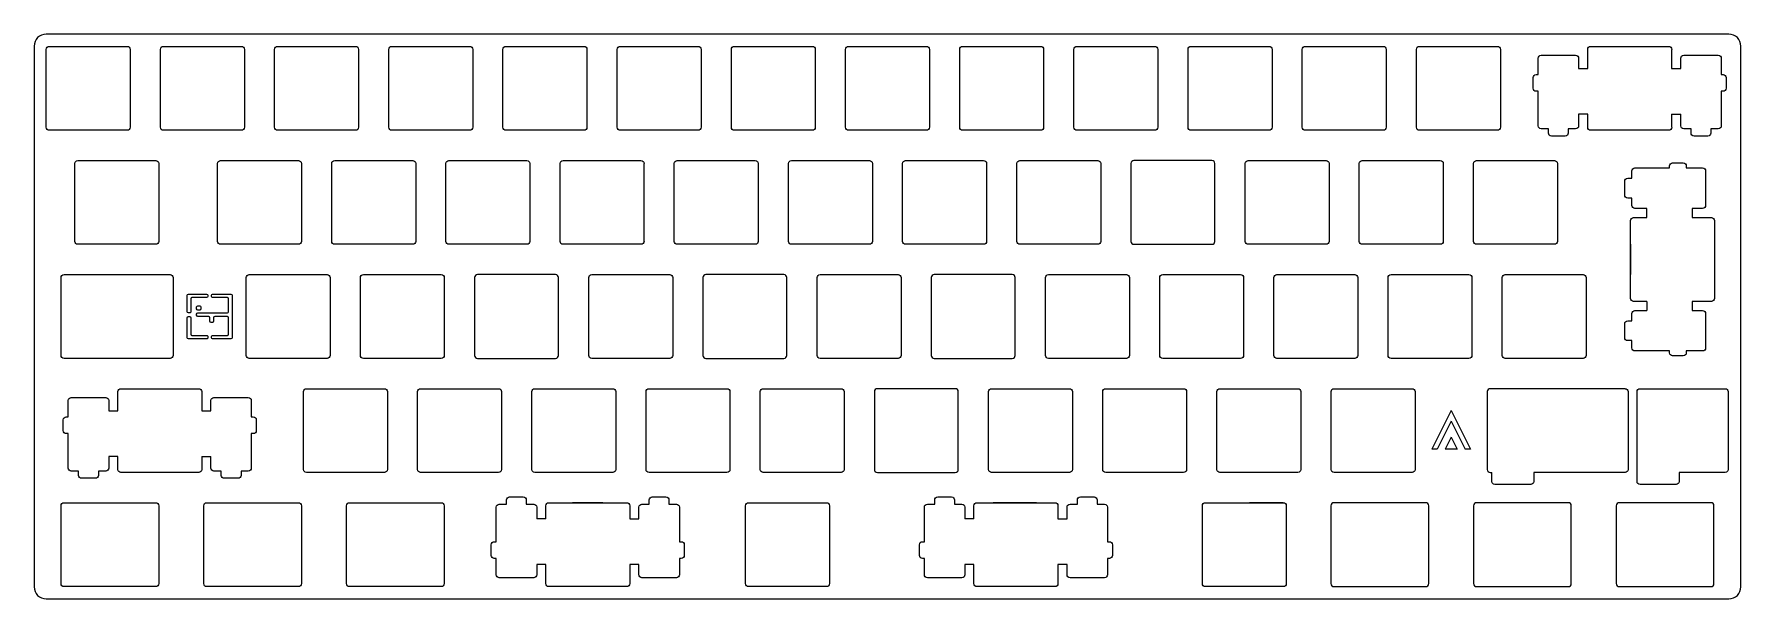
# Model space of a CAD drawing. Extents: x -142 to 276, y -797 to -353.
# Drawn here: x -142.4 to 142.4, y -447.1 to -352.9 of the extents above.
import ezdxf

# ---------------------------------------------------------------- set-up
doc = ezdxf.new("R2010")
doc.units = 0
doc.header["$MEASUREMENT"] = 0
doc.layers.get('0').update_dxf_attribs({"linetype": 'CONTINUOUS'})

msp = doc.modelspace()

# ---------------------------------------------------------------- linework, layer by layer
for p, q in [((140.38, -352.85), (-140.38, -352.85)), ((-142.38, -354.85), (-142.38, -445.15)), ((-140.35, -368.4), (-140.35, -355.4)), ((-139.85, -354.9), (-126.85, -354.9)), ((-126.35, -355.4), (-126.35, -368.4)), ((-121.3, -368.4), (-121.3, -355.4)), ((-120.8, -354.9), (-107.8, -354.9)), ((-107.3, -355.4), (-107.3, -368.4)), ((-102.25, -368.4), (-102.25, -355.4)), ((-101.75, -354.9), (-88.75, -354.9)), ((-88.25, -355.4), (-88.25, -368.4)), ((-83.2, -368.4), (-83.2, -355.4)), ((-82.7, -354.9), (-69.7, -354.9)), ((-69.2, -355.4), (-69.2, -368.4)), ((-64.15, -368.4), (-64.15, -355.4)), ((-63.65, -354.9), (-50.65, -354.9)), ((-50.15, -355.4), (-50.15, -368.4)), ((-45.1, -368.4), (-45.1, -355.4)), ((-44.6, -354.9), (-31.6, -354.9)), ((-31.1, -355.4), (-31.1, -368.4)), ((-26.05, -368.4), (-26.05, -355.4)), ((-25.55, -354.9), (-12.55, -354.9)), ((-12.05, -355.4), (-12.05, -368.4)), ((-7, -368.4), (-7, -355.4)), ((-6.5, -354.9), (6.5, -354.9)), ((7, -355.4), (7, -368.4)), ((12.05, -368.4), (12.05, -355.4)), ((12.55, -354.9), (25.55, -354.9)), ((26.05, -355.4), (26.05, -368.4)), ((31.1, -368.4), (31.1, -355.4)), ((31.6, -354.9), (44.6, -354.9)), ((45.1, -355.4), (45.1, -368.4)), ((50.15, -368.4), (50.15, -355.4)), ((50.65, -354.9), (63.65, -354.9)), ((64.15, -355.4), (64.15, -368.4)), ((69.2, -368.4), (69.2, -355.4)), ((69.7, -354.9), (82.7, -354.9)), ((83.2, -355.4), (83.2, -368.4)), ((88.25, -368.4), (88.25, -355.4)), ((88.75, -354.9), (101.75, -354.9)), ((102.25, -355.4), (102.25, -368.4)), ((117.32, -354.9), (130.33, -354.9)), ((142.38, -445.15), (142.38, -354.85)), ((109.05, -356.37), (114.8, -356.37)), ((115.3, -358.6), (116.82, -358.6)), ((130.82, -358.6), (132.35, -358.6)), ((132.85, -356.37), (138.6, -356.37)), ((107.72, -361.9), (107.72, -360.1)), ((139.92, -360.1), (139.92, -361.9)), ((116.82, -366.2), (115.3, -366.2)), ((130.82, -366.2), (132.35, -366.2)), ((-126.85, -368.9), (-139.85, -368.9)), ((-107.8, -368.9), (-120.8, -368.9)), ((-88.75, -368.9), (-101.75, -368.9)), ((-69.7, -368.9), (-82.7, -368.9)), ((-50.65, -368.9), (-63.65, -368.9)), ((-31.6, -368.9), (-44.6, -368.9)), ((-12.55, -368.9), (-25.55, -368.9)), ((6.5, -368.9), (-6.5, -368.9)), ((25.55, -368.9), (12.55, -368.9)), ((44.6, -368.9), (31.6, -368.9)), ((63.65, -368.9), (50.65, -368.9)), ((82.7, -368.9), (69.7, -368.9)), ((101.75, -368.9), (88.75, -368.9)), ((113.07, -369.87), (110.77, -369.87)), ((130.33, -368.9), (117.32, -368.9)), ((136.87, -369.87), (134.57, -369.87)), ((-135.59, -387.45), (-135.59, -374.45)), ((-135.09, -373.95), (-122.09, -373.95)), ((-121.59, -374.45), (-121.59, -387.45)), ((-111.78, -387.45), (-111.78, -374.45)), ((-111.28, -373.95), (-98.28, -373.95)), ((-97.78, -374.45), (-97.78, -387.45)), ((-92.72, -387.45), (-92.72, -374.45)), ((-92.22, -373.95), (-79.22, -373.95)), ((-78.72, -374.45), (-78.72, -387.45)), ((-73.68, -387.45), (-73.68, -374.45)), ((-73.18, -373.95), (-60.18, -373.95)), ((-59.68, -374.45), (-59.68, -387.45)), ((-54.63, -387.45), (-54.63, -374.45)), ((-54.13, -373.95), (-41.13, -373.95)), ((-40.63, -374.45), (-40.63, -387.45)), ((-35.58, -387.45), (-35.58, -374.45)), ((-35.08, -373.95), (-22.08, -373.95)), ((-21.58, -374.45), (-21.58, -387.45)), ((-16.53, -387.45), (-16.53, -374.45)), ((-16.03, -373.95), (-3.03, -373.95)), ((-2.53, -374.45), (-2.53, -387.45)), ((2.52, -387.45), (2.52, -374.45)), ((3.02, -373.95), (16.02, -373.95)), ((16.52, -374.45), (16.52, -387.45)), ((21.57, -387.45), (21.57, -374.45)), ((22.07, -373.95), (35.07, -373.95)), ((35.57, -374.45), (35.57, -387.45)), ((40.62, -374.45), (40.62, -387.45)), ((54.12, -373.95), (41.12, -373.95)), ((54.62, -387.45), (54.62, -374.45)), ((59.67, -387.45), (59.67, -374.45)), ((60.17, -373.95), (73.17, -373.95)), ((73.67, -374.45), (73.67, -387.45)), ((78.72, -387.45), (78.72, -374.45)), ((79.22, -373.95), (92.22, -373.95)), ((92.72, -374.45), (92.72, -387.45)), ((97.78, -387.45), (97.78, -374.45)), ((98.27, -373.95), (111.28, -373.95)), ((111.78, -374.45), (111.78, -387.45)), ((130.97, -374.37), (132.77, -374.37)), ((136.5, -375.7), (136.5, -381.45)), ((123, -379.72), (123, -377.42)), ((123.97, -396.97), (123.97, -383.97)), ((126.67, -383.47), (126.67, -381.95)), ((134.27, -381.95), (134.27, -383.47)), ((137.97, -383.97), (137.97, -396.97)), ((-122.09, -387.95), (-135.09, -387.95)), ((-98.28, -387.95), (-111.28, -387.95)), ((-79.22, -387.95), (-92.22, -387.95)), ((-60.18, -387.95), (-73.18, -387.95)), ((-41.13, -387.95), (-54.13, -387.95)), ((-22.08, -387.95), (-35.08, -387.95)), ((-3.03, -387.95), (-16.03, -387.95)), ((16.02, -387.95), (3.02, -387.95)), ((35.07, -387.95), (22.07, -387.95)), ((41.12, -387.95), (54.12, -387.95)), ((73.17, -387.95), (60.17, -387.95)), ((92.22, -387.95), (79.22, -387.95)), ((111.28, -387.95), (98.27, -387.95)), ((123.97, -387.95), (123.97, -393)), ((-137.89, -406.5), (-137.89, -393.5)), ((-137.39, -393), (-119.69, -393)), ((-119.19, -393.5), (-119.19, -406.5)), ((-106.99, -406.5), (-106.99, -393.5)), ((-106.49, -393), (-93.49, -393)), ((-92.99, -393.5), (-92.99, -406.5)), ((-87.94, -406.5), (-87.94, -393.5)), ((-87.44, -393), (-74.44, -393)), ((-73.94, -393.5), (-73.94, -406.5)), ((-68.89, -393.5), (-68.89, -406.5)), ((-55.39, -393), (-68.39, -393)), ((-54.89, -406.5), (-54.89, -393.5)), ((-49.84, -406.5), (-49.84, -393.5)), ((-49.34, -393), (-36.34, -393)), ((-35.84, -393.5), (-35.84, -406.5)), ((-30.79, -393.5), (-30.79, -406.5)), ((-17.29, -393), (-30.29, -393)), ((-16.79, -406.5), (-16.79, -393.5)), ((-11.74, -406.5), (-11.74, -393.5)), ((-11.24, -393), (1.76, -393)), ((2.26, -393.5), (2.26, -406.5)), ((7.31, -393.5), (7.31, -406.5)), ((20.81, -393), (7.81, -393)), ((21.31, -406.5), (21.31, -393.5)), ((26.36, -406.5), (26.36, -393.5)), ((26.86, -393), (39.86, -393)), ((40.36, -393.5), (40.36, -406.5)), ((45.41, -406.5), (45.41, -393.5)), ((45.91, -393), (58.91, -393)), ((59.41, -393.5), (59.41, -406.5)), ((64.46, -406.5), (64.46, -393.5)), ((64.96, -393), (77.96, -393)), ((78.46, -393.5), (78.46, -406.5)), ((83.51, -406.5), (83.51, -393.5)), ((84.01, -393), (97.01, -393)), ((97.51, -393.5), (97.51, -406.5)), ((102.56, -406.5), (102.56, -393.5)), ((103.06, -393), (116.06, -393)), ((116.56, -393.5), (116.56, -406.5)), ((-116.84, -399.2), (-116.84, -396.45)), ((-116.64, -396.25), (-113.59, -396.25)), ((-116.24, -397.05), (-116.24, -399.2)), ((-113.59, -396.85), (-116.04, -396.85)), ((-115.26, -398.74), (-115.26, -398.4)), ((-115.06, -398.2), (-114.75, -398.2)), ((-114.55, -398.4), (-114.55, -398.74)), ((-113.39, -396.45), (-113.39, -396.65)), ((-112.79, -396.65), (-112.79, -396.45)), ((-112.59, -396.25), (-109.54, -396.25)), ((-110.14, -396.85), (-112.59, -396.85)), ((-109.94, -399.2), (-109.94, -397.05)), ((-109.34, -396.45), (-109.34, -403.55)), ((126.67, -397.47), (126.67, -399)), ((134.27, -397.47), (134.27, -399)), ((-116.84, -403.55), (-116.84, -400.2)), ((-116.44, -399.4), (-116.64, -399.4)), ((-116.64, -400), (-116.44, -400)), ((-116.24, -400.2), (-116.24, -402.95)), ((-115.26, -399.8), (-115.26, -399.6)), ((-114.75, -398.94), (-115.06, -398.94)), ((-115.06, -399.4), (-110.14, -399.4)), ((-113.24, -400), (-115.06, -400)), ((-113.04, -400.79), (-113.04, -400.2)), ((-112.64, -400.99), (-112.84, -400.99)), ((-112.44, -400.2), (-112.44, -400.79)), ((-110.14, -400), (-112.24, -400)), ((-109.94, -402.95), (-109.94, -400.2)), ((123, -403.52), (123, -401.22)), ((136.5, -399.5), (136.5, -405.25)), ((-113.59, -403.75), (-116.64, -403.75)), ((-116.04, -403.15), (-113.59, -403.15)), ((-113.39, -403.35), (-113.39, -403.55)), ((-112.79, -403.55), (-112.79, -403.35)), ((-112.59, -403.15), (-110.14, -403.15)), ((-109.54, -403.75), (-112.59, -403.75)), ((-119.69, -407), (-137.39, -407)), ((-93.49, -407), (-106.49, -407)), ((-74.44, -407), (-87.44, -407)), ((-68.39, -407), (-55.39, -407)), ((-36.34, -407), (-49.34, -407)), ((-30.29, -407), (-17.29, -407)), ((1.76, -407), (-11.24, -407)), ((7.81, -407), (20.81, -407)), ((39.86, -407), (26.86, -407)), ((58.91, -407), (45.91, -407)), ((77.96, -407), (64.96, -407)), ((97.01, -407), (84.01, -407)), ((116.06, -407), (103.06, -407)), ((132.77, -406.57), (130.97, -406.57)), ((-127.91, -412.05), (-114.91, -412.05)), ((-97.44, -425.55), (-97.44, -412.55)), ((-96.94, -412.05), (-83.94, -412.05)), ((-83.44, -412.55), (-83.44, -425.55)), ((-78.39, -425.55), (-78.39, -412.55)), ((-77.89, -412.05), (-64.89, -412.05)), ((-64.39, -412.55), (-64.39, -425.55)), ((-59.34, -425.55), (-59.34, -412.55)), ((-58.84, -412.05), (-45.84, -412.05)), ((-45.34, -412.55), (-45.34, -425.55)), ((-40.29, -425.55), (-40.29, -412.55)), ((-39.79, -412.05), (-26.79, -412.05)), ((-26.29, -412.55), (-26.29, -425.55)), ((-21.24, -425.55), (-21.24, -412.55)), ((-20.74, -412.05), (-7.74, -412.05)), ((-7.24, -412.55), (-7.24, -425.55)), ((-2.19, -412.55), (-2.19, -425.55)), ((11.31, -412.05), (-1.69, -412.05)), ((11.81, -425.55), (11.81, -412.55)), ((16.86, -425.55), (16.86, -412.55)), ((17.36, -412.05), (30.36, -412.05)), ((30.86, -412.55), (30.86, -425.55)), ((35.91, -425.55), (35.91, -412.55)), ((36.41, -412.05), (49.41, -412.05)), ((49.91, -412.55), (49.91, -425.55)), ((54.96, -425.55), (54.96, -412.55)), ((55.46, -412.05), (68.46, -412.05)), ((68.96, -412.55), (68.96, -425.55)), ((74.01, -425.55), (74.01, -412.55)), ((74.51, -412.05), (87.51, -412.05)), ((88.01, -412.55), (88.01, -425.55)), ((100.06, -412.55), (100.06, -425.55)), ((123.06, -412.05), (100.56, -412.05)), ((123.56, -412.55), (123.56, -425.55)), ((125.06, -427.55), (125.06, -412.55)), ((125.56, -412.05), (139.76, -412.05)), ((140.26, -412.55), (140.26, -425.55)), ((-136.19, -413.52), (-130.44, -413.52)), ((-112.39, -413.52), (-106.64, -413.52)), ((94.04, -415.71), (90.79, -422.13)), ((94.04, -415.71), (97.29, -422.13)), ((-137.51, -419.05), (-137.51, -417.25)), ((-129.94, -415.75), (-128.41, -415.75)), ((-114.41, -415.75), (-112.89, -415.75)), ((-105.31, -417.25), (-105.31, -419.05)), ((94.04, -417.48), (91.68, -422.13)), ((94.04, -417.48), (96.39, -422.13)), ((94.04, -420.14), (93.03, -422.13)), ((94.04, -420.14), (95.05, -422.13)), ((-128.41, -423.35), (-129.94, -423.35)), ((-114.41, -423.35), (-112.89, -423.35)), ((91.68, -422.13), (90.79, -422.13)), ((95.05, -422.13), (93.03, -422.13)), ((97.29, -422.13), (96.39, -422.13)), ((-132.16, -427.02), (-134.46, -427.02)), ((-114.91, -426.05), (-127.91, -426.05)), ((-108.36, -427.02), (-110.66, -427.02)), ((-83.94, -426.05), (-96.94, -426.05)), ((-64.89, -426.05), (-77.89, -426.05)), ((-45.84, -426.05), (-58.84, -426.05)), ((-26.79, -426.05), (-39.79, -426.05)), ((-7.74, -426.05), (-20.74, -426.05)), ((-1.69, -426.05), (11.31, -426.05)), ((30.36, -426.05), (17.36, -426.05)), ((49.41, -426.05), (36.41, -426.05)), ((68.46, -426.05), (55.46, -426.05)), ((87.51, -426.05), (74.51, -426.05)), ((100.56, -426.05), (100.82, -426.05)), ((100.82, -427.55), (100.82, -426.05)), ((107.82, -426.05), (107.82, -427.55)), ((123.06, -426.05), (107.82, -426.05)), ((132.06, -426.05), (132.06, -427.55)), ((139.76, -426.05), (132.06, -426.05)), ((107.32, -428.05), (101.32, -428.05)), ((131.56, -428.05), (125.56, -428.05)), ((-137.89, -444.6), (-137.89, -431.6)), ((-137.39, -431.1), (-122.09, -431.1)), ((-121.59, -431.6), (-121.59, -444.6)), ((-114.07, -444.6), (-114.07, -431.6)), ((-113.58, -431.1), (-98.28, -431.1)), ((-97.78, -431.6), (-97.78, -444.6)), ((-90.26, -444.6), (-90.26, -431.6)), ((-89.76, -431.1), (-74.46, -431.1)), ((-73.96, -431.6), (-73.96, -444.6)), ((-63.06, -430.13), (-60.76, -430.13)), ((-56.51, -431.1), (-43.51, -431.1)), ((-47.48, -431.1), (-52.53, -431.1)), ((-39.26, -430.13), (-36.96, -430.13)), ((-23.67, -444.6), (-23.67, -431.6)), ((-23.17, -431.1), (-10.17, -431.1)), ((-9.67, -431.6), (-9.67, -444.6)), ((8.38, -430.13), (10.68, -430.13)), ((14.93, -431.1), (27.93, -431.1)), ((24.84, -431.1), (17.64, -431.1)), ((23.96, -431.1), (18.91, -431.1)), ((32.18, -430.13), (34.48, -430.13)), ((52.53, -444.6), (52.53, -431.6)), ((53.03, -431.1), (66.03, -431.1)), ((65.99, -431.1), (60.39, -431.1)), ((66.53, -431.6), (66.53, -444.6)), ((73.99, -431.6), (73.99, -444.6)), ((89.79, -431.1), (74.49, -431.1)), ((90.29, -444.6), (90.29, -431.6)), ((97.79, -431.6), (97.79, -444.6)), ((113.59, -431.1), (98.29, -431.1)), ((114.09, -444.6), (114.09, -431.6)), ((121.59, -431.6), (121.59, -444.6)), ((137.39, -431.1), (122.09, -431.1)), ((137.89, -444.6), (137.89, -431.6)), ((-57.01, -433.8), (-58.53, -433.8)), ((-43.01, -433.8), (-41.48, -433.8)), ((14.43, -433.8), (12.91, -433.8)), ((28.43, -433.8), (29.96, -433.8)), ((-66.11, -439.9), (-66.11, -438.1)), ((-33.91, -438.1), (-33.91, -439.9)), ((5.33, -439.9), (5.33, -438.1)), ((37.53, -438.1), (37.53, -439.9)), ((-59.03, -443.63), (-64.78, -443.63)), ((-57.01, -441.4), (-58.53, -441.4)), ((-41.48, -441.4), (-43.01, -441.4)), ((-35.23, -443.63), (-40.98, -443.63)), ((12.41, -443.63), (6.66, -443.63)), ((14.43, -441.4), (12.91, -441.4)), ((29.96, -441.4), (28.43, -441.4)), ((36.21, -443.63), (30.46, -443.63)), ((-122.09, -445.1), (-137.39, -445.1)), ((-98.28, -445.1), (-113.58, -445.1)), ((-74.46, -445.1), (-89.76, -445.1)), ((-43.51, -445.1), (-56.51, -445.1)), ((-10.17, -445.1), (-23.17, -445.1)), ((27.93, -445.1), (14.93, -445.1)), ((66.03, -445.1), (53.03, -445.1)), ((74.49, -445.1), (89.79, -445.1)), ((98.29, -445.1), (113.59, -445.1)), ((122.09, -445.1), (137.39, -445.1)), ((-140.38, -447.15), (140.38, -447.15))]:
    msp.add_line(p, q)
for centre, radius, start, end in [((-140.38, -354.85), 2, 90, 180), ((140.38, -354.85), 2, 0, 90), ((41.12, -374.45), 0.5, 90, 180), ((54.12, -374.45), 0.5, 0, 90), ((41.12, -387.45), 0.5, 180, 270), ((54.12, -387.45), 0.5, 270, 0), ((-68.39, -393.5), 0.5, 90, 180), ((-55.39, -393.5), 0.5, 0, 90), ((-30.29, -393.5), 0.5, 90, 180), ((-17.29, -393.5), 0.5, 0, 90), ((7.81, -393.5), 0.5, 90, 180), ((20.81, -393.5), 0.5, 0, 90), ((-116.04, -397.05), 0.2, 90, 180.0088), ((-110.14, -397.05), 0.2, 0, 90), ((-113.24, -400.2), 0.2, 0, 90), ((-112.24, -400.2), 0.2, 90, 180), ((-110.14, -399.2), 0.2, 270, 0), ((-110.14, -400.2), 0.2, 0, 89.9978), ((-116.04, -402.95), 0.2, 180, 270), ((-110.14, -402.95), 0.2, 270, 0), ((-68.39, -406.5), 0.5, 180, 270), ((-55.39, -406.5), 0.5, 270, 0), ((-30.29, -406.5), 0.5, 180, 270.0002), ((-17.29, -406.5), 0.5, 270, 0), ((7.81, -406.5), 0.5, 180, 270), ((20.81, -406.5), 0.5, 270, 0), ((-1.69, -412.55), 0.5, 90, 180), ((11.31, -412.55), 0.5, 0, 90), ((100.56, -412.55), 0.5, 90, 180), ((-1.69, -425.55), 0.5, 180, 270), ((11.31, -425.55), 0.5, 270, 0), ((100.56, -425.55), 0.5, 180, 270), ((74.49, -431.6), 0.5, 90, 180), ((89.79, -431.6), 0.5, 0, 90), ((98.29, -431.6), 0.5, 90, 180), ((113.59, -431.6), 0.5, 0, 90), ((122.09, -431.6), 0.5, 90, 180), ((137.39, -431.6), 0.5, 0, 90), ((-140.38, -445.15), 2, 180, 270), ((74.49, -444.6), 0.5, 180, 270), ((89.79, -444.6), 0.5, 270, 0), ((98.29, -444.6), 0.5, 180, 270), ((113.59, -444.6), 0.5, 270, 0), ((122.09, -444.6), 0.5, 180, 270), ((137.39, -444.6), 0.5, 270, 0), ((140.38, -445.15), 2, 270, 0)]:
    msp.add_arc(centre, radius, start, end)
at = {"extrusion": (0, 0, -1)}
for centre, radius, start, end in [((139.85, -355.4), 0.5, 0, 90), ((126.85, -355.4), 0.5, 90, 180), ((120.8, -355.4), 0.5, 0, 90), ((107.8, -355.4), 0.5, 90, 180), ((101.75, -355.4), 0.5, 0, 90), ((88.75, -355.4), 0.5, 90, 180), ((82.7, -355.4), 0.5, 0, 90), ((69.7, -355.4), 0.5, 90, 180), ((63.65, -355.4), 0.5, 0, 89.9996), ((50.65, -355.4), 0.5, 90, 180), ((44.6, -355.4), 0.5, 0, 90), ((31.6, -355.4), 0.5, 90, 180), ((25.55, -355.4), 0.5, 0, 90), ((12.55, -355.4), 0.5, 90, 180), ((6.5, -355.4), 0.5, 0, 90), ((-6.5, -355.4), 0.5, 90, 180), ((-12.55, -355.4), 0.5, 0, 90), ((-25.55, -355.4), 0.5, 90, 180), ((-31.6, -355.4), 0.5, 0, 90), ((-44.6, -355.4), 0.5, 90, 180), ((-50.65, -355.4), 0.5, 0, 90), ((-63.65, -355.4), 0.5, 90, 180), ((-69.7, -355.4), 0.5, 0, 90), ((-82.7, -355.4), 0.5, 90, 180), ((-88.75, -355.4), 0.5, 0, 90), ((-101.75, -355.4), 0.5, 90, 180), ((-117.32, -355.4), 0.5, 359.9982, 90), ((-130.33, -355.4), 0.5, 90, 180.0018), ((-109.05, -356.87), 0.5, 0, 90), ((-114.8, -356.87), 0.5, 90, 180), ((-132.85, -356.87), 0.5, 0, 90), ((-138.6, -356.87), 0.5, 90, 180), ((-108.22, -360.1), 0.5, 0, 90), ((-139.42, -360.1), 0.5, 90, 180), ((-108.22, -361.9), 0.5, 270, 0), ((-139.42, -361.9), 0.5, 180, 270), ((139.85, -368.4), 0.5, 270, 0), ((126.85, -368.4), 0.5, 180, 270), ((120.8, -368.4), 0.5, 270, 0), ((107.8, -368.4), 0.5, 180, 270), ((101.75, -368.4), 0.5, 270, 0), ((88.75, -368.4), 0.5, 180, 270), ((82.7, -368.4), 0.5, 270, 0), ((69.7, -368.4), 0.5, 180, 270), ((63.65, -368.4), 0.5, 270, 0), ((50.65, -368.4), 0.5, 180, 270), ((44.6, -368.4), 0.5, 270, 0), ((31.6, -368.4), 0.5, 180, 270), ((25.55, -368.4), 0.5, 270, 0), ((12.55, -368.4), 0.5, 180, 270), ((6.5, -368.4), 0.5, 270, 0), ((-6.5, -368.4), 0.5, 180, 270), ((-12.55, -368.4), 0.5, 270, 0), ((-25.55, -368.4), 0.5, 180, 270), ((-31.6, -368.4), 0.5, 270, 0), ((-44.6, -368.4), 0.5, 180, 270), ((-50.65, -368.4), 0.5, 270, 0), ((-63.65, -368.4), 0.5, 180, 269.9996), ((-69.7, -368.4), 0.5, 270, 0), ((-82.7, -368.4), 0.5, 180, 270), ((-88.75, -368.4), 0.5, 270, 0), ((-101.75, -368.4), 0.5, 180, 270), ((-109.05, -368.17), 0.5, 270, 0), ((-110.77, -369.37), 0.5, 270, 0), ((-113.07, -369.37), 0.5, 180, 270), ((-114.8, -368.17), 0.5, 180, 270), ((-117.32, -368.4), 0.5, 270, 0.0018), ((-130.33, -368.4), 0.5, 179.9982, 270), ((-132.85, -368.17), 0.5, 270, 0), ((-134.57, -369.37), 0.5, 270, 0), ((-136.87, -369.37), 0.5, 180, 270), ((-138.6, -368.17), 0.5, 180, 270), ((135.09, -374.45), 0.5, 0, 90), ((122.09, -374.45), 0.5, 90, 180), ((111.28, -374.45), 0.5, 0, 90), ((98.27, -374.45), 0.5, 90, 180), ((92.22, -374.45), 0.5, 0, 90), ((79.22, -374.45), 0.5, 90, 180), ((73.17, -374.45), 0.5, 0, 90), ((60.17, -374.45), 0.5, 90, 180), ((54.12, -374.45), 0.5, 0, 90), ((41.12, -374.45), 0.5, 90, 180), ((35.07, -374.45), 0.5, 0, 90), ((22.07, -374.45), 0.5, 90, 180), ((16.02, -374.45), 0.5, 0, 90), ((3.02, -374.45), 0.5, 90, 180), ((-3.03, -374.45), 0.5, 0, 90), ((-16.03, -374.45), 0.5, 90, 180), ((-22.08, -374.45), 0.5, 0, 90), ((-35.08, -374.45), 0.5, 90, 180), ((-60.18, -374.45), 0.5, 0, 90), ((-73.18, -374.45), 0.5, 90, 180), ((-79.22, -374.45), 0.5, 0, 90), ((-92.22, -374.45), 0.5, 90, 180), ((-98.28, -374.45), 0.5, 0, 90), ((-111.28, -374.45), 0.5, 90, 180), ((-124.7, -375.7), 0.5, 0, 90), ((-130.97, -374.87), 0.5, 0, 90), ((-132.77, -374.87), 0.5, 90, 180), ((-136, -375.7), 0.5, 90, 180), ((-123.5, -377.42), 0.5, 0, 90), ((-123.5, -379.72), 0.5, 270, 0), ((-124.7, -381.45), 0.5, 270, 0), ((-136, -381.45), 0.5, 180, 270), ((-124.47, -383.97), 0.5, 0, 90.0018), ((-137.47, -383.97), 0.5, 89.9982, 180), ((135.09, -387.45), 0.5, 270, 0), ((122.09, -387.45), 0.5, 180, 270), ((111.28, -387.45), 0.5, 270, 0), ((98.27, -387.45), 0.5, 180, 270), ((92.22, -387.45), 0.5, 270, 0), ((79.22, -387.45), 0.5, 180, 270), ((73.17, -387.45), 0.5, 270, 0), ((60.17, -387.45), 0.5, 180, 270), ((54.12, -387.45), 0.5, 270, 0), ((41.12, -387.45), 0.5, 180, 270), ((35.07, -387.45), 0.5, 270, 0), ((22.07, -387.45), 0.5, 180, 270), ((16.02, -387.45), 0.5, 270, 0), ((3.02, -387.45), 0.5, 180, 270), ((-3.03, -387.45), 0.5, 270, 0), ((-16.03, -387.45), 0.5, 180, 270), ((-22.08, -387.45), 0.5, 270, 0), ((-35.08, -387.45), 0.5, 180, 270), ((-60.18, -387.45), 0.5, 270, 0), ((-73.18, -387.45), 0.5, 180, 270), ((-79.22, -387.45), 0.5, 270, 0), ((-92.22, -387.45), 0.5, 180, 270), ((-98.28, -387.45), 0.5, 270, 0), ((-111.28, -387.45), 0.5, 180, 270), ((137.39, -393.5), 0.5, 0, 90.0009), ((119.69, -393.5), 0.5, 90, 180), ((106.49, -393.5), 0.5, 0, 90), ((93.49, -393.5), 0.5, 90, 180), ((87.44, -393.5), 0.5, 0, 90), ((74.44, -393.5), 0.5, 90, 180), ((49.34, -393.5), 0.5, 0, 90), ((36.34, -393.5), 0.5, 90, 180), ((11.24, -393.5), 0.5, 0, 90), ((-1.76, -393.5), 0.5, 90, 180), ((-26.86, -393.5), 0.5, 0, 90), ((-39.86, -393.5), 0.5, 90, 180), ((-45.91, -393.5), 0.5, 0, 90), ((-58.91, -393.5), 0.5, 90, 180), ((-64.96, -393.5), 0.5, 0, 90), ((-77.96, -393.5), 0.5, 90, 180), ((-84.01, -393.5), 0.5, 0, 90), ((-97.01, -393.5), 0.5, 90, 180), ((-103.06, -393.5), 0.5, 0, 90), ((-116.06, -393.5), 0.5, 90, 180), ((116.64, -396.45), 0.2, 0, 90), ((115.06, -398.4), 0.2, 0, 90), ((114.75, -398.4), 0.2, 90, 180), ((113.59, -396.45), 0.2, 90, 180), ((113.59, -396.65), 0.2, 180, 270), ((112.59, -396.45), 0.2, 0, 90), ((112.59, -396.65), 0.2, 270, 0), ((109.54, -396.45), 0.2, 90, 180), ((-124.47, -396.97), 0.5, 269.9982, 0), ((-137.47, -396.97), 0.5, 180, 270.0018), ((116.64, -399.2), 0.2, 270.0044, 359.9913), ((116.64, -400.2), 0.2, 0, 90), ((116.44, -399.2), 0.2, 180, 270.0044), ((116.44, -400.2), 0.2, 90, 180), ((115.06, -398.74), 0.2, 270, 0), ((115.06, -399.6), 0.2, 0, 90), ((115.06, -399.8), 0.2, 270, 0), ((114.75, -398.74), 0.2, 180, 270), ((112.84, -400.79), 0.2, 270, 359.9913), ((112.64, -400.79), 0.2, 180, 269.9978), ((-123.5, -401.22), 0.5, 0, 90), ((-124.7, -399.5), 0.5, 0, 90), ((-136, -399.5), 0.5, 90, 180), ((116.64, -403.55), 0.2, 270, 0), ((113.59, -403.35), 0.2, 89.9978, 180), ((113.59, -403.55), 0.2, 180, 270.0022), ((112.59, -403.35), 0.2, 0, 90), ((112.59, -403.55), 0.2, 270, 0), ((109.54, -403.55), 0.2, 180, 270), ((-123.5, -403.52), 0.5, 270, 0), ((137.39, -406.5), 0.5, 270, 0), ((119.69, -406.5), 0.5, 180, 270), ((106.49, -406.5), 0.5, 270, 0), ((93.49, -406.5), 0.5, 180, 270), ((87.44, -406.5), 0.5, 270, 0), ((74.44, -406.5), 0.5, 180, 270), ((49.34, -406.5), 0.5, 270, 0), ((36.34, -406.5), 0.5, 180, 270), ((11.24, -406.5), 0.5, 270, 0), ((-1.76, -406.5), 0.5, 180, 270), ((-26.86, -406.5), 0.5, 270, 0), ((-39.86, -406.5), 0.5, 180, 270), ((-45.91, -406.5), 0.5, 270, 0), ((-58.91, -406.5), 0.5, 180, 270), ((-64.96, -406.5), 0.5, 270, 0), ((-77.96, -406.5), 0.5, 180, 270), ((-84.01, -406.5), 0.5, 270, 0), ((-97.01, -406.5), 0.5, 180, 270), ((-103.06, -406.5), 0.5, 270, 0), ((-116.06, -406.5), 0.5, 180, 270), ((-124.7, -405.25), 0.5, 270, 0), ((-130.97, -406.07), 0.5, 270, 0), ((-132.77, -406.07), 0.5, 180, 270), ((-136, -405.25), 0.5, 180, 270), ((127.91, -412.55), 0.5, 359.9982, 90), ((114.91, -412.55), 0.5, 90, 180.0018), ((96.94, -412.55), 0.5, 0, 90), ((83.94, -412.55), 0.5, 90, 180), ((77.89, -412.55), 0.5, 0, 90), ((64.89, -412.55), 0.5, 90, 180), ((58.84, -412.55), 0.5, 0, 90), ((45.84, -412.55), 0.5, 90, 180), ((39.79, -412.55), 0.5, 0, 90), ((26.79, -412.55), 0.5, 90, 180), ((20.74, -412.55), 0.5, 0, 90), ((7.74, -412.55), 0.5, 90, 180), ((-17.36, -412.55), 0.5, 0, 90), ((-30.36, -412.55), 0.5, 90, 180), ((-36.41, -412.55), 0.5, 0, 90), ((-49.41, -412.55), 0.5, 90, 180), ((-55.46, -412.55), 0.5, 0, 90), ((-68.46, -412.55), 0.5, 90, 180), ((-74.51, -412.55), 0.5, 0, 90), ((-87.51, -412.55), 0.5, 90, 180), ((-123.06, -412.55), 0.5, 90, 180), ((-125.56, -412.55), 0.5, 0, 90), ((-139.76, -412.55), 0.5, 90, 180), ((136.19, -414.02), 0.5, 0, 90), ((130.44, -414.02), 0.5, 90, 180), ((112.39, -414.02), 0.5, 0, 90), ((106.64, -414.02), 0.5, 90, 180), ((137.01, -417.25), 0.5, 0, 90), ((105.81, -417.25), 0.5, 90, 180), ((137.01, -419.05), 0.5, 270, 0), ((105.81, -419.05), 0.5, 180, 270), ((136.19, -425.32), 0.5, 270, 0), ((134.46, -426.52), 0.5, 270, 0), ((132.16, -426.52), 0.5, 180, 270), ((130.44, -425.32), 0.5, 180, 270), ((127.91, -425.55), 0.5, 270, 0.0018), ((114.91, -425.55), 0.5, 179.9982, 270), ((112.39, -425.32), 0.5, 270, 0), ((110.66, -426.52), 0.5, 270, 0), ((108.36, -426.52), 0.5, 180, 270), ((106.64, -425.32), 0.5, 180, 270), ((96.94, -425.55), 0.5, 270, 0), ((83.94, -425.55), 0.5, 180, 270), ((77.89, -425.55), 0.5, 270, 0), ((64.89, -425.55), 0.5, 180, 270), ((58.84, -425.55), 0.5, 270, 0), ((45.84, -425.55), 0.5, 180, 270), ((39.79, -425.55), 0.5, 270, 0), ((26.79, -425.55), 0.5, 180, 270), ((20.74, -425.55), 0.5, 270, 0), ((7.74, -425.55), 0.5, 180, 270), ((-17.36, -425.55), 0.5, 270, 0), ((-30.36, -425.55), 0.5, 180, 270), ((-36.41, -425.55), 0.5, 270, 0), ((-49.41, -425.55), 0.5, 180, 270), ((-55.46, -425.55), 0.5, 270, 0), ((-68.46, -425.55), 0.5, 180, 270), ((-74.51, -425.55), 0.5, 270, 0), ((-87.51, -425.55), 0.5, 180, 270), ((-123.06, -425.55), 0.5, 180, 270.0009), ((-139.76, -425.55), 0.5, 180, 270.0009), ((-101.32, -427.55), 0.5, 270, 0), ((-107.32, -427.55), 0.5, 180, 269.9991), ((-125.56, -427.55), 0.5, 270, 0), ((-131.56, -427.55), 0.5, 180, 270), ((137.39, -431.6), 0.5, 0, 90), ((122.09, -431.6), 0.5, 90, 180), ((113.57, -431.6), 0.5, 0, 90), ((98.27, -431.6), 0.5, 90, 180), ((89.76, -431.6), 0.5, 0, 90), ((74.46, -431.6), 0.5, 90, 180), ((64.78, -431.83), 0.5, 0, 90), ((63.06, -430.63), 0.5, 0, 90), ((60.76, -430.63), 0.5, 90, 180), ((59.03, -431.83), 0.5, 90, 180), ((56.51, -431.6), 0.5, 359.9982, 90), ((43.51, -431.6), 0.5, 90, 180.0018), ((40.98, -431.83), 0.5, 0, 90), ((39.26, -430.63), 0.5, 0, 90), ((36.96, -430.63), 0.5, 90, 180), ((35.23, -431.83), 0.5, 90, 180), ((23.17, -431.6), 0.5, 0, 90), ((10.17, -431.6), 0.5, 90, 180), ((-6.66, -431.83), 0.5, 0, 90), ((-8.38, -430.63), 0.5, 0, 90), ((-10.68, -430.63), 0.5, 90, 180), ((-12.41, -431.83), 0.5, 90, 180), ((-14.93, -431.6), 0.5, 359.9982, 90), ((-27.93, -431.6), 0.5, 90, 180.0018), ((-30.46, -431.83), 0.5, 0, 90), ((-32.18, -430.63), 0.5, 0, 90), ((-34.48, -430.63), 0.5, 90, 180), ((-36.21, -431.83), 0.5, 90, 180), ((-53.03, -431.6), 0.5, 0, 90), ((-66.03, -431.6), 0.5, 90, 180), ((65.61, -438.1), 0.5, 0, 90), ((34.41, -438.1), 0.5, 90, 180), ((-5.83, -438.1), 0.5, 0, 90), ((-37.03, -438.1), 0.5, 90, 180), ((65.61, -439.9), 0.5, 270, 0), ((34.41, -439.9), 0.5, 180, 270), ((-5.83, -439.9), 0.5, 270, 0), ((-37.03, -439.9), 0.5, 180, 270), ((64.78, -443.13), 0.5, 270, 0), ((59.03, -443.13), 0.5, 180, 270), ((40.98, -443.13), 0.5, 270, 0), ((35.23, -443.13), 0.5, 180, 270), ((-6.66, -443.13), 0.5, 270, 0), ((-12.41, -443.13), 0.5, 180, 270), ((-30.46, -443.13), 0.5, 270, 0), ((-36.21, -443.13), 0.5, 180, 270), ((137.39, -444.6), 0.5, 270, 0), ((122.09, -444.6), 0.5, 180, 270), ((113.57, -444.6), 0.5, 270, 0), ((98.27, -444.6), 0.5, 180, 270), ((89.76, -444.6), 0.5, 270, 0), ((74.46, -444.6), 0.5, 180, 270), ((56.51, -444.6), 0.5, 270, 0.0018), ((43.51, -444.6), 0.5, 179.9982, 270), ((23.17, -444.6), 0.5, 270, 0), ((10.17, -444.6), 0.5, 180, 270), ((-14.93, -444.6), 0.5, 270, 0.0018), ((-27.93, -444.6), 0.5, 179.9982, 270), ((-53.03, -444.6), 0.5, 270, 0), ((-66.03, -444.6), 0.5, 180, 270)]:
    msp.add_arc(centre, radius, start, end, dxfattribs=at)
for points in [[(116.82, -358.6), (116.82, -357.53), (116.82, -356.47), (116.82, -355.4)], [(130.82, -355.4), (130.82, -356.47), (130.82, -357.53), (130.82, -358.6)], [(108.55, -359.6), (108.55, -358.69), (108.55, -357.78), (108.55, -356.87)], [(115.3, -356.87), (115.3, -357.45), (115.3, -358.02), (115.3, -358.6)], [(132.35, -358.6), (132.35, -358.02), (132.35, -357.45), (132.35, -356.87)], [(139.1, -356.87), (139.1, -357.78), (139.1, -358.69), (139.1, -359.6)], [(108.22, -359.6), (108.33, -359.6), (108.44, -359.6), (108.55, -359.6)], [(139.1, -359.6), (139.21, -359.6), (139.32, -359.6), (139.42, -359.6)], [(108.55, -362.4), (108.44, -362.4), (108.33, -362.4), (108.22, -362.4)], [(108.55, -368.17), (108.55, -366.25), (108.55, -364.32), (108.55, -362.4)], [(139.1, -362.4), (139.1, -364.32), (139.1, -366.25), (139.1, -368.17)], [(139.42, -362.4), (139.32, -362.4), (139.21, -362.4), (139.1, -362.4)], [(115.3, -366.2), (115.3, -366.86), (115.3, -367.51), (115.3, -368.17)], [(116.82, -368.4), (116.82, -367.67), (116.82, -366.93), (116.82, -366.2)], [(130.82, -366.2), (130.82, -366.93), (130.82, -367.67), (130.82, -368.4)], [(132.35, -368.17), (132.35, -367.51), (132.35, -366.86), (132.35, -366.2)], [(110.27, -368.67), (109.87, -368.67), (109.46, -368.67), (109.05, -368.67)], [(110.27, -369.37), (110.27, -369.14), (110.27, -368.9), (110.27, -368.67)], [(113.57, -368.67), (113.57, -368.9), (113.57, -369.14), (113.57, -369.37)], [(114.8, -368.67), (114.39, -368.67), (113.98, -368.67), (113.57, -368.67)], [(134.07, -368.67), (133.67, -368.67), (133.26, -368.67), (132.85, -368.67)], [(134.07, -369.37), (134.07, -369.14), (134.07, -368.9), (134.07, -368.67)], [(137.37, -368.67), (137.37, -368.9), (137.37, -369.14), (137.37, -369.37)], [(138.6, -368.67), (138.19, -368.67), (137.78, -368.67), (137.37, -368.67)], [(124.2, -376.92), (124.2, -376.52), (124.2, -376.11), (124.2, -375.7)], [(124.7, -375.2), (126.62, -375.2), (128.54, -375.2), (130.47, -375.2)], [(130.47, -375.2), (130.47, -375.09), (130.47, -374.98), (130.47, -374.87)], [(133.27, -374.87), (133.27, -374.98), (133.27, -375.09), (133.27, -375.2)], [(133.27, -375.2), (134.18, -375.2), (135.09, -375.2), (136, -375.2)], [(123.5, -376.92), (123.73, -376.92), (123.97, -376.92), (124.2, -376.92)], [(124.2, -380.22), (123.97, -380.22), (123.73, -380.22), (123.5, -380.22)], [(124.2, -381.45), (124.2, -381.04), (124.2, -380.63), (124.2, -380.22)], [(124.47, -383.47), (125.2, -383.47), (125.94, -383.47), (126.67, -383.47)], [(126.67, -381.95), (126.01, -381.95), (125.36, -381.95), (124.7, -381.95)], [(136, -381.95), (135.42, -381.95), (134.85, -381.95), (134.27, -381.95)], [(134.27, -383.47), (135.34, -383.47), (136.4, -383.47), (137.47, -383.47)], [(126.67, -397.47), (125.94, -397.47), (125.2, -397.47), (124.47, -397.47)], [(137.47, -397.47), (136.4, -397.47), (135.34, -397.47), (134.27, -397.47)], [(123.5, -400.72), (123.73, -400.72), (123.97, -400.72), (124.2, -400.72)], [(124.2, -400.72), (124.2, -400.32), (124.2, -399.91), (124.2, -399.5)], [(124.7, -399), (125.36, -399), (126.01, -399), (126.67, -399)], [(134.27, -399), (134.85, -399), (135.42, -399), (136, -399)], [(124.2, -404.02), (123.97, -404.02), (123.73, -404.02), (123.5, -404.02)], [(124.2, -405.25), (124.2, -404.84), (124.2, -404.43), (124.2, -404.02)], [(130.47, -405.75), (128.54, -405.75), (126.62, -405.75), (124.7, -405.75)], [(130.47, -406.07), (130.47, -405.97), (130.47, -405.86), (130.47, -405.75)], [(133.27, -405.75), (133.27, -405.86), (133.27, -405.97), (133.27, -406.07)], [(136, -405.75), (135.09, -405.75), (134.18, -405.75), (133.27, -405.75)], [(-128.41, -415.75), (-128.41, -414.68), (-128.41, -413.62), (-128.41, -412.55)], [(-114.41, -412.55), (-114.41, -413.62), (-114.41, -414.68), (-114.41, -415.75)], [(-136.69, -416.75), (-136.69, -415.84), (-136.69, -414.93), (-136.69, -414.02)], [(-129.94, -414.02), (-129.94, -414.6), (-129.94, -415.17), (-129.94, -415.75)], [(-112.89, -415.75), (-112.89, -415.17), (-112.89, -414.6), (-112.89, -414.02)], [(-106.14, -414.02), (-106.14, -414.93), (-106.14, -415.84), (-106.14, -416.75)], [(-137.01, -416.75), (-136.9, -416.75), (-136.8, -416.75), (-136.69, -416.75)], [(-106.14, -416.75), (-106.03, -416.75), (-105.92, -416.75), (-105.81, -416.75)], [(-136.69, -419.55), (-136.8, -419.55), (-136.9, -419.55), (-137.01, -419.55)], [(-136.69, -425.32), (-136.69, -423.4), (-136.69, -421.47), (-136.69, -419.55)], [(-106.14, -419.55), (-106.14, -421.47), (-106.14, -423.4), (-106.14, -425.32)], [(-105.81, -419.55), (-105.92, -419.55), (-106.03, -419.55), (-106.14, -419.55)], [(-129.94, -423.35), (-129.94, -424.01), (-129.94, -424.66), (-129.94, -425.32)], [(-128.41, -425.55), (-128.41, -424.82), (-128.41, -424.08), (-128.41, -423.35)], [(-114.41, -423.35), (-114.41, -424.08), (-114.41, -424.82), (-114.41, -425.55)], [(-112.89, -425.32), (-112.89, -424.66), (-112.89, -424.01), (-112.89, -423.35)], [(-134.96, -425.82), (-135.37, -425.82), (-135.78, -425.82), (-136.19, -425.82)], [(-134.96, -426.52), (-134.96, -426.29), (-134.96, -426.05), (-134.96, -425.82)], [(-131.66, -425.82), (-131.66, -426.05), (-131.66, -426.29), (-131.66, -426.52)], [(-130.44, -425.82), (-130.85, -425.82), (-131.25, -425.82), (-131.66, -425.82)], [(-111.16, -425.82), (-111.57, -425.82), (-111.98, -425.82), (-112.39, -425.82)], [(-111.16, -426.52), (-111.16, -426.29), (-111.16, -426.05), (-111.16, -425.82)], [(-107.86, -425.82), (-107.86, -426.05), (-107.86, -426.29), (-107.86, -426.52)], [(-106.64, -425.82), (-107.05, -425.82), (-107.45, -425.82), (-107.86, -425.82)], [(-65.28, -437.6), (-65.28, -435.68), (-65.28, -433.75), (-65.28, -431.83)], [(-64.78, -431.33), (-64.37, -431.33), (-63.96, -431.33), (-63.56, -431.33)], [(-63.56, -431.33), (-63.56, -431.1), (-63.56, -430.86), (-63.56, -430.63)], [(-60.26, -430.63), (-60.26, -430.86), (-60.26, -431.1), (-60.26, -431.33)], [(-60.26, -431.33), (-59.85, -431.33), (-59.44, -431.33), (-59.03, -431.33)], [(-58.53, -431.83), (-58.53, -432.49), (-58.53, -433.14), (-58.53, -433.8)], [(-57.01, -433.8), (-57.01, -433.07), (-57.01, -432.33), (-57.01, -431.6)], [(-43.01, -431.6), (-43.01, -432.33), (-43.01, -433.07), (-43.01, -433.8)], [(-41.48, -433.8), (-41.48, -433.14), (-41.48, -432.49), (-41.48, -431.83)], [(-40.98, -431.33), (-40.57, -431.33), (-40.16, -431.33), (-39.76, -431.33)], [(-39.76, -431.33), (-39.76, -431.1), (-39.76, -430.86), (-39.76, -430.63)], [(-36.46, -430.63), (-36.46, -430.86), (-36.46, -431.1), (-36.46, -431.33)], [(-36.46, -431.33), (-36.05, -431.33), (-35.64, -431.33), (-35.23, -431.33)], [(-34.73, -431.83), (-34.73, -433.75), (-34.73, -435.68), (-34.73, -437.6)], [(6.16, -437.6), (6.16, -435.68), (6.16, -433.75), (6.16, -431.83)], [(6.66, -431.33), (7.06, -431.33), (7.47, -431.33), (7.88, -431.33)], [(7.88, -431.33), (7.88, -431.1), (7.88, -430.86), (7.88, -430.63)], [(11.18, -430.63), (11.18, -430.86), (11.18, -431.1), (11.18, -431.33)], [(11.18, -431.33), (11.59, -431.33), (12, -431.33), (12.41, -431.33)], [(12.91, -431.83), (12.91, -432.49), (12.91, -433.14), (12.91, -433.8)], [(14.43, -433.8), (14.43, -433.07), (14.43, -432.33), (14.43, -431.6)], [(28.43, -431.6), (28.43, -432.33), (28.43, -433.07), (28.43, -433.8)], [(29.96, -433.8), (29.96, -433.14), (29.96, -432.49), (29.96, -431.83)], [(30.46, -431.33), (30.86, -431.33), (31.27, -431.33), (31.68, -431.33)], [(31.68, -431.33), (31.68, -431.1), (31.68, -430.86), (31.68, -430.63)], [(34.98, -430.63), (34.98, -430.86), (34.98, -431.1), (34.98, -431.33)], [(34.98, -431.33), (35.39, -431.33), (35.8, -431.33), (36.21, -431.33)], [(36.71, -431.83), (36.71, -433.75), (36.71, -435.68), (36.71, -437.6)], [(-65.61, -437.6), (-65.5, -437.6), (-65.39, -437.6), (-65.28, -437.6)], [(-34.73, -437.6), (-34.62, -437.6), (-34.52, -437.6), (-34.41, -437.6)], [(5.83, -437.6), (5.94, -437.6), (6.05, -437.6), (6.16, -437.6)], [(36.71, -437.6), (36.81, -437.6), (36.92, -437.6), (37.03, -437.6)], [(-65.28, -440.4), (-65.39, -440.4), (-65.5, -440.4), (-65.61, -440.4)], [(-65.28, -443.13), (-65.28, -442.22), (-65.28, -441.31), (-65.28, -440.4)], [(-34.73, -440.4), (-34.73, -441.31), (-34.73, -442.22), (-34.73, -443.13)], [(-34.41, -440.4), (-34.52, -440.4), (-34.62, -440.4), (-34.73, -440.4)], [(6.16, -440.4), (6.05, -440.4), (5.94, -440.4), (5.83, -440.4)], [(6.16, -443.13), (6.16, -442.22), (6.16, -441.31), (6.16, -440.4)], [(36.71, -440.4), (36.71, -441.31), (36.71, -442.22), (36.71, -443.13)], [(37.03, -440.4), (36.92, -440.4), (36.81, -440.4), (36.71, -440.4)], [(-58.53, -441.4), (-58.53, -441.98), (-58.53, -442.55), (-58.53, -443.13)], [(-57.01, -444.6), (-57.01, -443.53), (-57.01, -442.47), (-57.01, -441.4)], [(-43.01, -441.4), (-43.01, -442.47), (-43.01, -443.53), (-43.01, -444.6)], [(-41.48, -443.13), (-41.48, -442.55), (-41.48, -441.98), (-41.48, -441.4)], [(12.91, -441.4), (12.91, -441.98), (12.91, -442.55), (12.91, -443.13)], [(14.43, -444.6), (14.43, -443.53), (14.43, -442.47), (14.43, -441.4)], [(28.43, -441.4), (28.43, -442.47), (28.43, -443.53), (28.43, -444.6)], [(29.96, -443.13), (29.96, -442.55), (29.96, -441.98), (29.96, -441.4)]]:
    msp.add_open_spline(points, degree=3)

doc.saveas('drawing.dxf')
